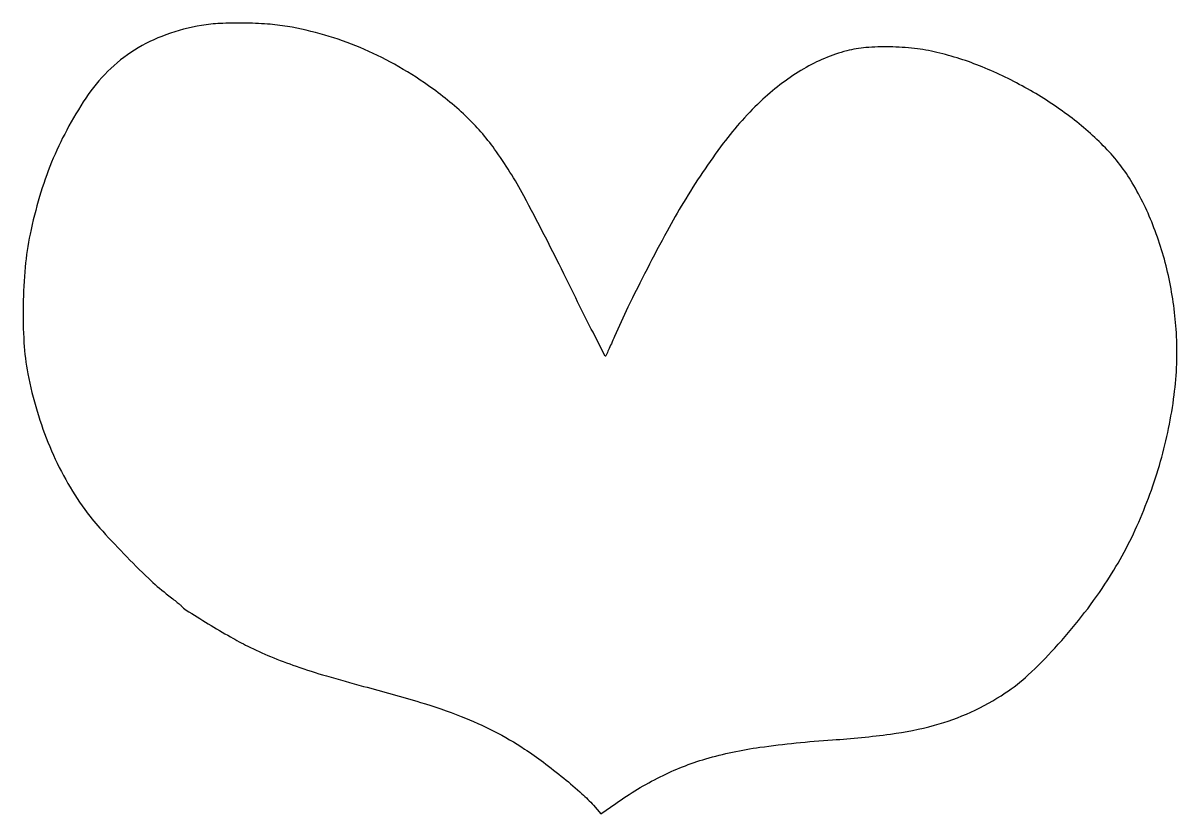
# Model space of a CAD drawing. Extents: x 0 to 464, y 0 to 318.
import ezdxf

# ---------------------------------------------------------------- set-up
doc = ezdxf.new("R2010")
doc.units = 0

msp = doc.modelspace()

# ---------------------------------------------------------------- linework, layer by layer
msp.add_lwpolyline([(72.163913, 316.878933, 0.045717), (57.880578, 313.138246, 0.053175), (45.267331, 306.986751, 0.054575), (34.50243, 298.474797, 0.05271), (25.692086, 287.742774, 0.022502), (18.031249, 274.876985, 0.025887), (11.941208, 261.951108, 0.025424), (7.134295, 248.262234, 0.020343), (3.324673, 233.101553, 0.028418), (1.343978, 219.878536, 0.01896), (0.517987, 204.583194, 0.01908), (0.851532, 189.507424, 0.032446), (2.42501, 177, 0.025117), (6.093736, 162.023712, 0.026586), (11.190664, 147.77912, 0.027305), (17.616891, 134.52238, 0.030184), (25.260589, 122.5, 0.027052), (31.267621, 115.083174, 0.008673), (40.956335, 104.728756, 0.008594), (50.963538, 94.748187, 0.028669), (58, 88.705586, -0.002603), (60.143465, 87.050809, -0.003694), (62.03125, 85.5551, -0.00211), (63.608274, 84.275534, -0.052774), (64, 83.879149, 0.084964), (65.983653, 82.113778, 0.002916), (74.86268, 76.646912, 0.006121), (83.824351, 71.350097, 0.014037), (90.729612, 67.635797, 0.018646), (99.877637, 63.460866, 0.01427), (110.160496, 59.56314, 0.012024), (122.317456, 55.672514, 0.006768), (137.242574, 51.507294, -0.008098), (160.034037, 45.08141, -0.020108), (176.42434, 39.445069, -0.025913), (189.579817, 33.519008, -0.026863), (201.888956, 26.327276, -0.015198), (209.41553, 21.034576, -0.010609), (217.58625, 14.634342, -0.010382), (224.93248, 8.365067, -0.032347), (229.5, 3.737753), (232.5, 0.277139), (238.5, 4.511463, -0.037497), (256.368085, 15.212325, -0.044903), (274.611242, 22.391066, -0.037442), (296.378289, 27.037343, -0.01679), (325.5, 30.014356, 0.015449), (348.816788, 32.334804, 0.033686), (366.428598, 35.857875, 0.041074), (381.055681, 41.145575, 0.038789), (394.919677, 48.837372, 0.041978), (404.090273, 56.072542, 0.019304), (414.803753, 66.895432, 0.018576), (425.542764, 79.527712, 0.020634), (434.924363, 92.49926, 0.040834), (447.775317, 115.840934, 0.036286), (457.257646, 141.88991, 0.036931), (462.727471, 168.498589, 0.047194), (463.592758, 193.5, 0.037037), (460.675389, 215.180087, 0.039692), (454.622047, 235.67876, 0.042295), (445.918535, 253.649346, 0.059533), (435.088401, 267.763738, 0.038335), (420.775498, 280.336158, 0.032167), (403.873477, 291.405186, 0.032125), (385.664853, 300.229448, 0.037926), (367.444755, 306.090441, 0.031134), (358.470485, 307.660138, 0.023516), (348.48201, 308.29914, 0.023988), (338.908536, 308.001277, 0.044894), (331.275326, 306.700431, 0.068977), (313.968499, 299.459381, 0.053557), (297.588276, 287.23787, 0.044601), (281.64847, 269.556037, 0.025806), (265.642023, 245.798723, 0.011412), (259.106063, 234.34274, 0.005186), (251.057562, 219.080025, 0.005174), (243.360361, 203.720409, 0.01198), (237.981639, 192, -0.001838), (236.720645, 189.098402, -0.002811), (235.603902, 186.592717, -0.000979), (234.624348, 184.438907, -0.075559), (234.418292, 184.124144, -0.52714), (234.189577, 184.154024, -0.000171), (229.355836, 193.662853, -0.001982), (223.979624, 204.352513, -0.001179), (217.657172, 217.124144, 0.008761), (201.557181, 248.443276, 0.032791), (189.849306, 267.204473, 0.047246), (178.201206, 280.541765, 0.036995), (163.307617, 292.697471, 0.024726), (149.653268, 301.279461, 0.028641), (135.857507, 308.018884, 0.029174), (121.613455, 313.038617, 0.027611), (106.61901, 316.474877, 0.025011), (98.649656, 317.436292, 0.014581), (89.028444, 317.829893, 0.014597), (79.568825, 317.664658, 0.029536)], format="xyb", close=True)

doc.saveas('drawing.dxf')
